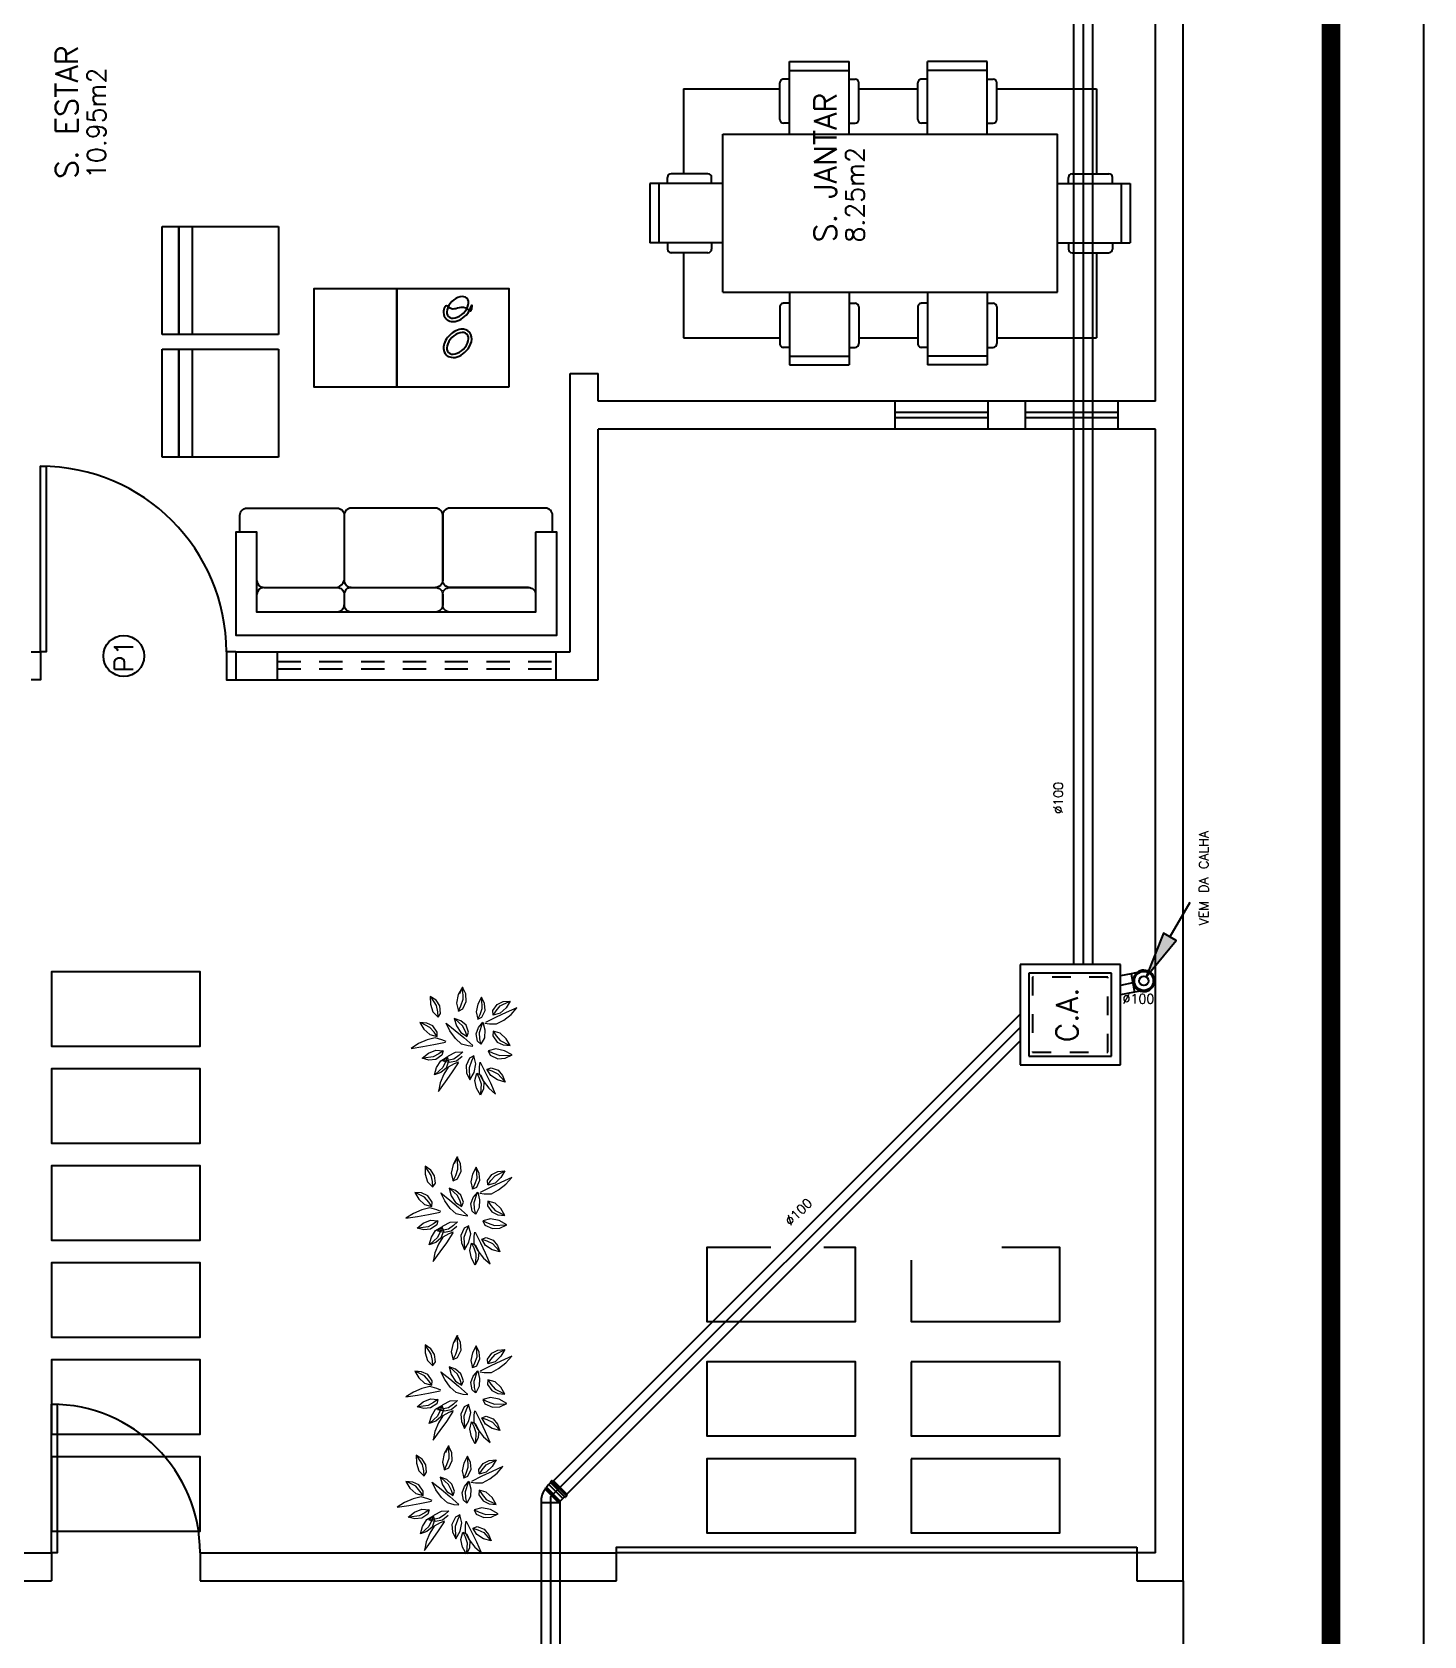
# Model space of a CAD drawing. Header units: millimetres. Extents: x -72 to 578, y 3 to 161.
# Drawn here: x 526.26 to 533.76, y 51.83 to 60.46 of the extents above; entities that cross this region are included whole.
import ezdxf
from ezdxf.enums import TextEntityAlignment as Align

# ---------------------------------------------------------------- set-up
doc = ezdxf.new("R2010")
doc.units = ezdxf.units.MM
doc.linetypes.add('HIDDEN', pattern=[0.375, 0.25, -0.125])
doc.linetypes.add('HIDDEN2', pattern=[0.1875, 0.125, -0.0625])
doc.layers.get('0').update_dxf_attribs({"color": 3})
for name, color, linetype in [('-HIDRO', 8, 'Continuous'), ('COTA', 7, 'Continuous'), ('COTAS', 7, 'Continuous'), ('COTAS01', 7, 'Continuous'), ('CTA', 5, 'Continuous'), ('HIDROGRAFIA', 4, 'Continuous'), ('LAY-OUT03', 6, 'Continuous'), ('LAY-OUT04', 4, 'Continuous'), ('LAYER2', 5, 'Continuous'), ('PONTOS_ELETRICOS', 2, 'Continuous'), ('Texto-Tubos', 7, 'Continuous'), ('TigreCad', 3, 'Continuous'), ('Tinterno', 9, 'Continuous'), ('txt_0', 7, 'Continuous')]:
    doc.layers.add(name, color=color, linetype=linetype)
doc.layers.add('E-Lay-9', color=9, linetype='Continuous', lineweight=9)
doc.styles.add('PADRAO_TXT', font='romans.shx')
doc.styles.add('R80', font='simplex.shx', dxfattribs={"height": 12})
doc.styles.add('TCTUBOS-TXT', font='txt.shx')

# ---------------------------------------------------------------- blocks, each defined once
blk = doc.blocks.new('sc_codp')
at = {"layer": 'txt_0', "style": 'PADRAO_TXT'}
blk.add_attdef('CODIGO_PORTA', text='', height=1, dxfattribs=at).set_placement((0, 0), align=Align.MIDDLE)
blk = doc.blocks.new('A$C118B4C87')
at = {"layer": 'COTAS01', "color": 8}
for p, q in [((0.7174, 1.4873), (0.1807, 1.4873)), ((0.1807, 1.0295), (0.1807, 1.4873)), ((1.4597, 1.4873), (1.1428, 1.4873)), ((2.4036, 1.4873), (1.8851, 1.4873)), ((2.4036, 1.0295), (2.4036, 1.4873)), ((0.1807, 0.1462), (0.1807, 0.604)), ((2.4036, 0.1462), (2.4036, 0.604)), ((0.7174, 0.1462), (0.1807, 0.1462)), ((1.4597, 0.1462), (1.1428, 0.1462)), ((2.4036, 0.1462), (1.8851, 0.1462))]:
    blk.add_line(p, q, dxfattribs=at)
blk.add_arc((1.1228, 0.1146), 0.02, 270, 0, dxfattribs=at)
at = {"layer": 'LAY-OUT03', "color": 8}
for p, q in [((0.77, 1.6335), (1.0902, 1.6335)), ((0.77, 1.2421), (0.77, 1.6335)), ((0.77, 1.5853), (1.0902, 1.5853)), ((1.0902, 1.2421), (1.0902, 1.6335)), ((1.8325, 1.6335), (1.5123, 1.6335)), ((1.5123, 1.2421), (1.5123, 1.6335)), ((1.8325, 1.5853), (1.5123, 1.5853)), ((1.8325, 1.2421), (1.8325, 1.6335)), ((0.7174, 1.3214), (0.7174, 1.5188)), ((0.77, 1.5389), (0.7374, 1.5389)), ((1.0902, 1.5389), (1.1228, 1.5389)), ((1.1428, 1.3214), (1.1428, 1.5188)), ((1.4597, 1.3214), (1.4597, 1.5188)), ((1.5123, 1.5389), (1.4797, 1.5389)), ((1.8325, 1.5389), (1.8651, 1.5389)), ((1.8851, 1.3214), (1.8851, 1.5188)), ((0.77, 1.3014), (0.7374, 1.3014)), ((1.0902, 1.3014), (1.1228, 1.3014)), ((1.5123, 1.3014), (1.4797, 1.3014)), ((1.8325, 1.3014), (1.8651, 1.3014)), ((0, 0.6566), (0, 0.9769)), ((0.3914, 0.9769), (0, 0.9769)), ((0.0481, 0.6566), (0.0481, 0.9769)), ((0.0946, 0.9769), (0.0946, 1.0094)), ((0.3121, 1.0295), (0.1146, 1.0295)), ((0.3321, 0.9769), (0.3321, 1.0094)), ((2.1928, 0.9769), (2.5842, 0.9769)), ((2.2521, 0.9769), (2.2521, 1.0094)), ((2.2721, 1.0295), (2.4696, 1.0295)), ((2.4896, 0.9769), (2.4896, 1.0094)), ((2.5361, 0.6566), (2.5361, 0.9769)), ((2.5842, 0.6566), (2.5842, 0.9769)), ((0.3914, 0.6566), (0, 0.6566)), ((0.0946, 0.6566), (0.0946, 0.624)), ((0.3321, 0.6566), (0.3321, 0.624)), ((2.1928, 0.6566), (2.5842, 0.6566)), ((2.2521, 0.6566), (2.2521, 0.624)), ((2.4896, 0.6566), (2.4896, 0.624)), ((0.3121, 0.604), (0.1146, 0.604)), ((2.2721, 0.604), (2.4696, 0.604)), ((0.77, 0.3914), (0.77, 0)), ((1.0902, 0.3914), (1.0902, 0)), ((1.5123, 0.3914), (1.5123, 0)), ((1.8325, 0.3914), (1.8325, 0)), ((0.7174, 0.3121), (0.7174, 0.1146)), ((0.77, 0.3321), (0.7374, 0.3321)), ((1.0902, 0.3321), (1.1228, 0.3321)), ((1.1428, 0.3121), (1.1428, 0.1146)), ((1.4597, 0.3121), (1.4597, 0.1146)), ((1.5123, 0.3321), (1.4797, 0.3321)), ((1.8325, 0.3321), (1.8651, 0.3321)), ((1.8851, 0.3121), (1.8851, 0.1146)), ((0.77, 0.0946), (0.7374, 0.0946)), ((1.0902, 0.0946), (1.1228, 0.0946)), ((1.5123, 0.0946), (1.4797, 0.0946)), ((1.8325, 0.0946), (1.8651, 0.0946)), ((0.77, 0.0481), (1.0902, 0.0481)), ((0.77, 0), (1.0902, 0)), ((1.8325, 0.0481), (1.5123, 0.0481)), ((1.8325, 0), (1.5123, 0))]:
    blk.add_line(p, q, dxfattribs=at)
for centre, start, end in [((0.7374, 1.5188), 90, 180), ((1.1228, 1.5188), 360, 90), ((1.4797, 1.5188), 90, 180), ((1.8651, 1.5188), 360, 90), ((0.7374, 1.3214), 180, 270), ((1.1228, 1.3214), 270, 0), ((1.4797, 1.3214), 180, 270), ((1.8651, 1.3214), 270, 0), ((0.1146, 1.0094), 90, 180), ((0.3121, 1.0094), 0, 90), ((2.2721, 1.0094), 90, 180), ((2.4696, 1.0094), 0, 90), ((0.1146, 0.624), 180, 270), ((0.3121, 0.624), 270, 360), ((2.2721, 0.624), 180, 270), ((2.4696, 0.624), 270, 360), ((0.7374, 0.3121), 90, 180), ((1.1228, 0.3121), 0, 90), ((1.4797, 0.3121), 90, 180), ((1.8651, 0.3121), 0, 90), ((0.7374, 0.1146), 180, 270), ((1.4797, 0.1146), 180, 270), ((1.8651, 0.1146), 270, 0)]:
    blk.add_arc(centre, 0.02, start, end, dxfattribs=at)
at = {"layer": 'LAY-OUT04', "color": 8}
for p, q in [((0.3914, 1.2421), (0.3914, 0.3914)), ((2.1928, 1.2421), (0.3914, 1.2421)), ((2.1928, 1.2421), (2.1928, 0.3914)), ((2.1928, 0.3914), (0.3914, 0.3914))]:
    blk.add_line(p, q, dxfattribs=at)
blk = doc.blocks.new('A$C429A2333')
at = {"layer": 'COTAS', "ltscale": 0.35, "rotation": 270}
blk.add_blockref('A$C118B4C87', (-1.4873, 2.4036), dxfattribs=at)
blk = doc.blocks.new('arb-pl48')
at = {"color": 8}
for p, q in [((-0.106, 0.447), (-0.088, 0.514)), ((-0.088, 0.514), (-0.039, 0.453)), ((-0.076, 0.404), (-0.088, 0.502)), ((0.059, 0.55), (0.01, 0.624)), ((0.01, 0.624), (0.028, 0.508)), ((0.028, 0.508), (0.047, 0.398)), ((0.095, 0.465), (0.059, 0.55)), ((0.201, 0.497), (0.147, 0.438)), ((0.268, 0.537), (0.201, 0.497)), ((0.219, 0.438), (0.264, 0.526)), ((0.262, 0.468), (0.268, 0.537)), ((-0.334, 0.335), (-0.42, 0.352)), ((-0.42, 0.352), (-0.325, 0.283)), ((-0.247, 0.3), (-0.334, 0.335)), ((-0.231, 0.328), (-0.255, 0.393)), ((-0.255, 0.393), (-0.18, 0.371)), ((-0.182, 0.31), (-0.248, 0.383)), ((-0.188, 0.276), (-0.231, 0.328)), ((-0.18, 0.371), (-0.113, 0.329)), ((-0.113, 0.329), (-0.075, 0.266)), ((-0.1, 0.379), (-0.106, 0.447)), ((-0.057, 0.318), (-0.1, 0.379)), ((-0.045, 0.349), (-0.076, 0.404)), ((-0.014, 0.306), (-0.045, 0.349)), ((-0.039, 0.453), (-0.008, 0.379)), ((-0.008, 0.379), (-0.014, 0.306)), ((0.047, 0.398), (0.071, 0.282)), ((0.114, 0.385), (0.095, 0.465)), ((0.095, 0.318), (0.114, 0.385)), ((0.147, 0.438), (0.127, 0.367)), ((0.127, 0.367), (0.171, 0.397)), ((0.128, 0.367), (0.172, 0.364)), ((0.171, 0.397), (0.219, 0.438)), ((0.172, 0.364), (0.233, 0.407)), ((0.233, 0.407), (0.262, 0.468)), ((0.374, 0.408), (0.321, 0.357)), ((0.321, 0.357), (0.375, 0.36)), ((0.322, 0.356), (0.359, 0.331)), ((0.359, 0.331), (0.433, 0.338)), ((0.45, 0.432), (0.374, 0.408)), ((0.375, 0.36), (0.436, 0.372)), ((0.433, 0.338), (0.489, 0.376)), ((0.436, 0.372), (0.519, 0.426)), ((0.528, 0.434), (0.45, 0.432)), ((0.489, 0.376), (0.528, 0.434)), ((-0.325, 0.283), (-0.234, 0.218)), ((-0.178, 0.257), (-0.247, 0.3)), ((-0.234, 0.218), (-0.135, 0.153)), ((-0.118, 0.251), (-0.188, 0.276)), ((-0.125, 0.283), (-0.182, 0.31)), ((-0.144, 0.197), (-0.178, 0.257)), ((-0.127, 0.153), (-0.144, 0.197)), ((-0.131, 0.241), (-0.118, 0.309)), ((-0.119, 0.174), (-0.131, 0.241)), ((-0.075, 0.266), (-0.125, 0.283)), ((-0.071, 0.117), (-0.119, 0.174)), ((-0.118, 0.309), (-0.064, 0.253)), ((-0.076, 0.265), (-0.118, 0.251)), ((-0.097, 0.201), (-0.117, 0.297)), ((-0.062, 0.149), (-0.097, 0.201)), ((-0.064, 0.253), (-0.028, 0.182)), ((-0.015, 0.306), (-0.057, 0.318)), ((-0.028, 0.182), (-0.026, 0.109)), ((0.053, 0.123), (0.109, 0.182)), ((0.077, 0.276), (0.095, 0.318)), ((0.109, 0.182), (0.184, 0.238)), ((0.189, 0.186), (0.118, 0.1)), ((0.234, 0.173), (0.167, 0.13)), ((0.184, 0.238), (0.262, 0.277)), ((0.262, 0.277), (0.189, 0.186)), ((0.309, 0.195), (0.234, 0.173)), ((0.236, 0.112), (0.302, 0.185)), ((0.286, 0.129), (0.309, 0.195)), ((0.461, 0.174), (0.382, 0.152)), ((0.546, 0.155), (0.461, 0.174)), ((-0.235, 0.072), (-0.304, 0.039)), ((-0.304, 0.039), (-0.229, -0.002)), ((-0.183, 0.047), (-0.291, 0.042)), ((-0.161, 0.078), (-0.235, 0.072)), ((-0.118, 0.024), (-0.183, 0.047)), ((-0.087, 0.043), (-0.161, 0.078)), ((-0.144, -0.021), (-0.065, 0.001)), ((-0.065, 0.001), (-0.118, 0.024)), ((-0.065, -0.001), (-0.087, 0.043)), ((-0.026, 0.109), (-0.062, 0.149)), ((0.03, 0.009), (0.036, 0.055)), ((0.036, 0.055), (0.053, 0.123)), ((0.118, 0.1), (0.039, 0.011)), ((0.167, 0.13), (0.129, 0.067)), ((0.129, 0.067), (0.179, 0.084)), ((0.13, 0.067), (0.172, 0.052)), ((0.172, 0.052), (0.242, 0.078)), ((0.179, 0.084), (0.236, 0.112)), ((0.242, 0.078), (0.286, 0.129)), ((0.382, 0.153), (0.404, 0.109)), ((0.382, 0.152), (0.435, 0.128)), ((0.404, 0.109), (0.478, 0.075)), ((0.435, 0.128), (0.5, 0.106)), ((0.478, 0.075), (0.552, 0.081)), ((0.5, 0.106), (0.608, 0.111)), ((0.621, 0.114), (0.546, 0.155)), ((0.621, 0.111), (0.552, 0.143)), ((0.552, 0.081), (0.621, 0.114)), ((-0.456, -0.066), (-0.387, -0.028)), ((-0.393, -0.096), (-0.456, -0.066)), ((-0.387, -0.149), (-0.445, -0.215)), ((-0.345, -0.073), (-0.444, -0.068)), ((-0.326, -0.101), (-0.393, -0.096)), ((-0.387, -0.028), (-0.31, -0.011)), ((-0.314, -0.092), (-0.387, -0.149)), ((-0.286, -0.052), (-0.345, -0.073)), ((-0.338, -0.168), (-0.237, -0.121)), ((-0.258, -0.07), (-0.326, -0.101)), ((-0.242, -0.053), (-0.314, -0.092)), ((-0.31, -0.011), (-0.238, -0.029)), ((-0.238, -0.029), (-0.286, -0.052)), ((-0.261, -0.169), (-0.198, -0.131)), ((-0.238, -0.03), (-0.258, -0.07)), ((-0.173, -0.054), (-0.242, -0.053)), ((-0.237, -0.121), (-0.131, -0.068)), ((-0.229, -0.002), (-0.144, -0.021)), ((-0.198, -0.131), (-0.215, -0.181)), ((-0.198, -0.132), (-0.183, -0.174)), ((-0.127, -0.06), (-0.173, -0.054)), ((-0.015, -0.142), (-0.059, -0.163)), ((-0.016, -0.142), (-0.039, -0.194)), ((0.006, -0.22), (-0.016, -0.142)), ((0.052, -0.07), (0.081, -0.036)), ((0.052, -0.071), (0.104, -0.06)), ((0.116, -0.106), (0.052, -0.071)), ((0.081, -0.036), (0.155, -0.023)), ((0.104, -0.06), (0.167, -0.056)), ((0.195, -0.11), (0.116, -0.106)), ((0.155, -0.023), (0.218, -0.046)), ((0.167, -0.056), (0.26, -0.086)), ((0.271, -0.091), (0.195, -0.11)), ((0.218, -0.046), (0.271, -0.091)), ((0.254, -0.157), (0.253, -0.227)), ((0.26, -0.111), (0.254, -0.157)), ((0.321, -0.221), (0.268, -0.116)), ((0.373, -0.022), (0.301, -0.04)), ((0.301, -0.04), (0.349, -0.063)), ((0.302, -0.041), (0.321, -0.081)), ((0.321, -0.081), (0.389, -0.112)), ((0.349, -0.063), (0.409, -0.084)), ((0.45, -0.039), (0.373, -0.022)), ((0.389, -0.112), (0.456, -0.107)), ((0.409, -0.084), (0.507, -0.079)), ((0.519, -0.077), (0.45, -0.039)), ((0.456, -0.107), (0.519, -0.077)), ((-0.445, -0.215), (-0.338, -0.168)), ((-0.326, -0.311), (-0.304, -0.236)), ((-0.26, -0.287), (-0.326, -0.311)), ((-0.243, -0.238), (-0.316, -0.304)), ((-0.304, -0.236), (-0.261, -0.169)), ((-0.209, -0.244), (-0.26, -0.287)), ((-0.215, -0.181), (-0.243, -0.238)), ((-0.183, -0.174), (-0.209, -0.244)), ((-0.059, -0.163), (-0.093, -0.238)), ((-0.093, -0.238), (-0.087, -0.311)), ((-0.087, -0.311), (-0.054, -0.381)), ((-0.039, -0.194), (-0.062, -0.259)), ((-0.062, -0.259), (-0.057, -0.368)), ((-0.054, -0.381), (-0.013, -0.305)), ((-0.013, -0.305), (0.006, -0.22)), ((0.045, -0.293), (0.039, -0.363)), ((0.088, -0.264), (0.043, -0.351)), ((0.073, -0.232), (0.045, -0.293)), ((0.134, -0.19), (0.073, -0.232)), ((0.136, -0.222), (0.088, -0.264)), ((0.106, -0.322), (0.16, -0.264)), ((0.179, -0.193), (0.134, -0.19)), ((0.18, -0.193), (0.136, -0.222)), ((0.16, -0.264), (0.18, -0.193)), ((0.253, -0.227), (0.292, -0.299)), ((0.292, -0.299), (0.349, -0.372)), ((0.368, -0.323), (0.321, -0.221)), ((0.361, -0.264), (0.341, -0.193)), ((0.341, -0.193), (0.385, -0.222)), ((0.342, -0.193), (0.386, -0.19)), ((0.415, -0.322), (0.361, -0.264)), ((0.385, -0.222), (0.433, -0.264)), ((0.386, -0.19), (0.447, -0.232)), ((0.433, -0.264), (0.477, -0.351)), ((0.447, -0.232), (0.476, -0.293)), ((0.476, -0.293), (0.482, -0.363)), ((0.039, -0.363), (0.106, -0.322)), ((0.349, -0.372), (0.415, -0.43)), ((0.415, -0.43), (0.368, -0.323)), ((0.482, -0.363), (0.415, -0.322))]:
    blk.add_line(p, q, dxfattribs=at)
blk = doc.blocks.new('A$C55E71383')
at = {"layer": 'E-Lay-9', "color": 0, "xscale": 0.5399999999999991, "yscale": 0.5399999999999991, "zscale": 0.5399999999999991, "rotation": 179.9999999999999}
blk.add_blockref('arb-pl48', (0, 0), dxfattribs=at)
blk = doc.blocks.new('_cxareia')
for p, q in [((40, 40), (-40, 40)), ((-40, 40), (-40, -40)), ((40, -40), (40, 40)), ((-40, -40), (40, -40))]:
    blk.add_line(p, q)
at = {"color": 1, "linetype": 'Continuous', "ltscale": 0.5}
for p, q in [((33, 33), (-33, 33)), ((-33, 33), (-33, -33)), ((33, -33), (33, 33)), ((-33, -33), (33, -33))]:
    blk.add_line(p, q, dxfattribs=at)
at = {"color": 1, "linetype": 'HIDDEN', "ltscale": 0.5}
for p, q in [((30, 30), (-30, 30)), ((-30, 30), (-30, -30)), ((30, -30), (30, 30)), ((-30, -30), (30, -30))]:
    blk.add_line(p, q, dxfattribs=at)
at = {"style": 'R80'}
blk.add_text('C.A.', height=17.28, dxfattribs=at).set_placement((-22, -6.1))
blk = doc.blocks.new('j4n100p')
at = {"layer": 'TigreCad'}
for p, q in [((-48.8, 23.1), (-58.1, 13.7)), ((9.8, 50.8), (9.9, 52.3)), ((9.8, 50.8), (9.8, 0)), ((9.8, -54.2), (9.8, 0)), ((12.9, 52.3), (9.9, 52.3)), ((9.9, 52.3), (9.9, 0)), ((13, 50.8), (12.9, 52.3)), ((12.9, 52.3), (12.9, 0)), ((19.2, 50.8), (13, 50.8)), ((13, 50.8), (13, 0)), ((13, -56), (13, 0)), ((21.4, 53), (19.2, 50.8)), ((41.1, 53), (21.4, 53)), ((21.4, 53), (21.4, -53)), ((41.4, 53.2), (41.1, 53)), ((41.1, 53), (41.1, -53)), ((53.5, 53.2), (41.4, 53.2)), ((41.4, 53.2), (41.4, -53.3)), ((54.7, 56.7), (54.5, 54.2)), ((65.1, 57.7), (55.7, 57.7)), ((55.7, 56.7), (55.7, -56.6)), ((65.1, 56.7), (65.1, -56.6)), ((66.1, 56.9), (66.9, 54)), ((72.3, 53.2), (67.9, 53.2)), ((72.3, 53.2), (72.3, -53.3)), ((19.1, -52.8), (13.7, -58.1)), ((21.4, -53), (21.2, -52.8)), ((41.1, -53), (21.4, -53)), ((41.4, -53.3), (41.1, -53)), ((53.5, -53.3), (41.4, -53.3)), ((54.7, -56.7), (54.5, -54.2)), ((65.1, -57.6), (55.7, -57.6)), ((66.1, -56.9), (66.9, -54)), ((72.3, -53.3), (67.9, -53.3))]:
    blk.add_line(p, q, dxfattribs=at)
for centre, radius, start, end in [((20.1, -45.8), 97.2, 96.09869, 135), ((53.5, 54.2), 1, 270, 355), ((55.7, 56.7), 1, 90, 175), ((65.1, 56.7), 1, 15, 90), ((67.9, 54.2), 1, 195, 270), ((20.1, -53.8), 1.5, 45, 135), ((53.5, -54.2), 1, 5, 90), ((55.7, -56.6), 1, 185, 270), ((65.1, -56.6), 1, 270, 345), ((67.9, -54.2), 1, 90, 165)]:
    blk.add_arc(centre, radius, start, end, dxfattribs=at)
at = {"layer": 'Tinterno'}
for p, q in [((13.7, -58.1), (-58.1, 13.7)), ((9.9, -54.3), (9.9, 0)), ((12.9, -53.3), (12.9, 0)), ((19.2, 50.8), (19.2, -52.7)), ((54.4, 53.2), (54.4, -53.3)), ((67.1, 53.2), (67.1, -53.3))]:
    blk.add_line(p, q, dxfattribs=at)
blk = doc.blocks.new('Tdesce')
at = {"layer": 'PONTOS_ELETRICOS'}
blk.add_hatch(color=256, dxfattribs=at).paths.add_polyline_path([(0.2749, -0.0405), (0.275, -0.0005), (0.2751, 0.0395), (0.025, 0)])
blk.add_lwpolyline([(0.4896, -0.0005), (0.275, -0.0005), (0.2751, 0.0395), (0.025, 0), (0.2749, -0.0405), (0.275, -0.0005)], dxfattribs=at)
blk.add_circle((0, 0), 0.025, dxfattribs=at)
blk = doc.blocks.new('j9n100s')
at = {"layer": 'TigreCad'}
for p, q in [((27.3, 50.8), (60, 50.8)), ((27.3, -50.8), (60, -50.8))]:
    blk.add_line(p, q, dxfattribs=at)
blk.add_circle((0, 0), 53.2, dxfattribs=at)
for start, end in [(61.78498, 298.21502), (298.21502, 61.78498)]:
    blk.add_arc((0, 0), 57.7, start, end, dxfattribs=at)
at = {"layer": 'Tinterno'}
blk.add_line((60, -50.8), (60, 50.8), dxfattribs=at)
blk.add_circle((0, 0), 51, dxfattribs=at)
blk = doc.blocks.new('HIDRO BAIXA')
at = {"layer": '-HIDRO'}
for p, q in [((583.1513, 96.1253), (583.1513, 111.6253)), ((583.0013, 102.4753), (583.0013, 107.9753)), ((579.8513, 101.1253), (579.8513, 102.6253)), ((579.8513, 102.6253), (580.0013, 102.6253)), ((580.0013, 102.4753), (580.0013, 102.6253)), ((581.6013, 102.4753), (580.0013, 102.4753)), ((581.6013, 102.3253), (581.6013, 102.4753)), ((582.1013, 102.4753), (581.6013, 102.4753)), ((582.1013, 102.4153), (581.6013, 102.4153)), ((582.3013, 102.4753), (582.1013, 102.4753)), ((582.1013, 102.3253), (582.1013, 102.4753)), ((582.3013, 102.3253), (582.3013, 102.4753)), ((582.8013, 102.4753), (582.3013, 102.4753)), ((582.8013, 102.4153), (582.3013, 102.4153)), ((583.0013, 102.4753), (582.8013, 102.4753)), ((582.8013, 102.3253), (582.8013, 102.4753)), ((580.0013, 100.9753), (580.0013, 102.3253)), ((581.6013, 102.3253), (580.0013, 102.3253)), ((582.1013, 102.3853), (581.6013, 102.3853)), ((582.1013, 102.3253), (581.6013, 102.3253)), ((582.3013, 102.3253), (582.1013, 102.3253)), ((582.8013, 102.3853), (582.3013, 102.3853)), ((582.8013, 102.3253), (582.3013, 102.3253)), ((583.0013, 102.3253), (582.8013, 102.3253)), ((583.0013, 96.2753), (583.0013, 102.3253)), ((578.0513, 101.1253), (578.2763, 101.1253)), ((578.0513, 101.1253), (578.0513, 100.9753)), ((578.2763, 100.9753), (578.2763, 101.1253)), ((578.2763, 101.1253), (579.7763, 101.1253)), ((579.4513, 101.1253), (579.8513, 101.1253)), ((579.7763, 101.1253), (579.8513, 101.1253)), ((579.7763, 100.9753), (579.7763, 101.1253)), ((578.0513, 100.9753), (578.4513, 100.9753)), ((578.0513, 100.9753), (578.2763, 100.9753)), ((578.2763, 100.9753), (579.7763, 100.9753)), ((579.7763, 100.9753), (580.0013, 100.9753)), ((572.3013, 96.2753), (577.0596, 96.2753)), ((576.9596, 96.2753), (577.0596, 96.2753)), ((577.0596, 96.2753), (577.0596, 96.1253)), ((577.8596, 96.2753), (580.1013, 96.2753)), ((577.8596, 96.2753), (577.8596, 96.1253)), ((580.1013, 96.1253), (580.1013, 96.2753)), ((583.0013, 96.2753), (582.9013, 96.2753)), ((582.9013, 96.2753), (582.9013, 96.1253)), ((572.1513, 96.1253), (577.0596, 96.1253)), ((576.9596, 96.1253), (577.0596, 96.1253)), ((577.8596, 96.1253), (580.1013, 96.1253)), ((582.9013, 96.1253), (583.1513, 96.1253))]:
    blk.add_line(p, q, dxfattribs=at)
at = {"layer": '-HIDRO', "color": 8}
for p, q in [((577.6559, 102.835), (577.6559, 103.4164)), ((577.6559, 103.4164), (577.8169, 103.4164)), ((577.7454, 103.4164), (577.7454, 102.835)), ((577.8169, 103.4164), (578.282, 103.4164)), ((578.282, 103.4164), (578.282, 102.835)), ((577.8169, 102.835), (577.6559, 102.835)), ((578.282, 102.835), (577.8169, 102.835)), ((577.6559, 102.1745), (577.6559, 102.7559)), ((577.6559, 102.7559), (577.8169, 102.7559)), ((577.7454, 102.7559), (577.7454, 102.1745)), ((577.8169, 102.7559), (578.282, 102.7559)), ((578.282, 102.7559), (578.282, 102.1745)), ((577.8169, 102.1745), (577.6559, 102.1745)), ((578.282, 102.1745), (577.8169, 102.1745))]:
    blk.add_line(p, q, dxfattribs=at)
at = {"layer": '-HIDRO', "linetype": 'HIDDEN2'}
for p, q in [((578.2763, 101.0739), (579.7763, 101.0739)), ((578.2763, 101.0353), (579.7763, 101.0353))]:
    blk.add_line(p, q, dxfattribs=at)
at = {"layer": '-HIDRO', "color": 8, "ltscale": 0.5}
blk.add_line((583.1513, 96.1253), (583.1513, 93.6253), dxfattribs=at)
at = {"layer": '-HIDRO', "color": 8}
for points in [[(577.7454, 102.835), (577.7454, 103.4164), (577.8169, 103.4164), (577.8169, 102.835)], [(578.918, 102.5526), (578.918, 103.0807), (578.4726, 103.0807), (578.4726, 102.5526)], [(579.5234, 102.5526), (579.5234, 103.0807), (578.918, 103.0807), (578.918, 102.5526)], [(577.7454, 102.1745), (577.7454, 102.7559), (577.8169, 102.7559), (577.8169, 102.1745)], [(579.6653, 101.7703), (579.6653, 101.3405), (578.1653, 101.3405), (578.1653, 101.7703), (578.0513, 101.7703), (578.0513, 101.2155), (579.7793, 101.2155), (579.7793, 101.7703), (579.6653, 101.7703)], [(579.1653, 101.4346), (579.1653, 101.3785)]]:
    blk.add_lwpolyline(points, close=True, dxfattribs=at)
at = {"layer": '-HIDRO'}
for points in [[(577.0013, 101.1253), (577.0013, 102.1253), (577.0313, 102.1253), (577.0313, 101.1253)], [(577.0596, 96.2753), (577.0596, 97.0753), (577.0896, 97.0753), (577.0896, 96.2753)]]:
    blk.add_lwpolyline(points, close=True, dxfattribs=at)
at = {"layer": '-HIDRO', "color": 8}
for points in [[(578.0741, 101.7703), (578.0741, 101.8615, -0.414214), (578.1121, 101.8995), (578.5972, 101.8995, -0.414214), (578.6352, 101.8615), (578.6352, 101.5106, 0.414214), (578.6732, 101.4726), (579.1273, 101.4726, -0.414214), (579.1653, 101.4346, -0.414214), (579.2033, 101.4726, -0.414214), (579.1653, 101.5106, -0.414214), (579.1273, 101.4726)], [(579.1653, 101.8615), (579.1653, 101.5106), (579.1653, 101.8615, 0.414214), (579.1273, 101.8995), (578.6732, 101.8995, 0.414214), (578.6352, 101.8615)], [(579.7565, 101.7703), (579.7565, 101.8615, 0.414214), (579.7185, 101.8995), (579.2033, 101.8995, 0.414214), (579.1653, 101.8615)], [(578.2033, 101.4726), (578.5972, 101.4726, -0.414214), (578.6352, 101.4346)], [(578.6732, 101.4726, 0.414214), (578.6352, 101.4346), (578.6352, 101.3785)], [(579.6273, 101.4726), (579.2033, 101.4726), (579.6273, 101.4726, -0.414214), (579.6653, 101.4346)], [(578.6732, 101.3405, -0.414214), (578.6352, 101.3785, -0.414214), (578.5972, 101.3405)], [(579.2033, 101.3405, -0.414214), (579.1653, 101.3785, -0.414214), (579.1273, 101.3405)]]:
    blk.add_lwpolyline(points, format="xyb", dxfattribs=at)
at = {"layer": '-HIDRO'}
for points in [[(576.9513, 101.1253), (577.0013, 101.1253), (577.0013, 100.9753), (576.9513, 100.9753)], [(578.0513, 101.1253), (578.0013, 101.1253), (578.0013, 100.9753), (578.0513, 100.9753)]]:
    blk.add_lwpolyline(points, dxfattribs=at)
at = {"layer": '-HIDRO', "color": 8, "linetype": 'Continuous'}
for points in [[(577.8596, 99.4031), (577.0596, 99.4031), (577.0596, 99.0031), (577.8596, 99.0031), (577.8596, 99.4031), (577.6896, 99.4031)], [(577.8596, 98.881), (577.0596, 98.881), (577.0596, 98.481), (577.8596, 98.481), (577.8596, 98.881), (577.6896, 98.881)], [(577.8596, 98.3588), (577.0596, 98.3588), (577.0596, 97.9588), (577.8596, 97.9588), (577.8596, 98.3588), (577.6896, 98.3588)], [(580.9322, 97.9202), (580.5875, 97.9202), (580.5875, 97.5202), (581.3875, 97.5202), (581.3875, 97.9202), (581.2175, 97.9202)], [(581.6875, 97.8507), (581.6875, 97.5202), (582.4875, 97.5202), (582.4875, 97.9202), (582.175, 97.9202)], [(577.8596, 97.8367), (577.0596, 97.8367), (577.0596, 97.4367), (577.8596, 97.4367), (577.8596, 97.8367), (577.6896, 97.8367)], [(577.8596, 97.3145), (577.0596, 97.3145), (577.0596, 96.9145), (577.8596, 96.9145), (577.8596, 97.3145), (577.6896, 97.3145)], [(581.3875, 97.3046), (580.5875, 97.3046), (580.5875, 96.9046), (581.3875, 96.9046), (581.3875, 97.3046), (581.2175, 97.3046)], [(577.8596, 96.7923), (577.0596, 96.7923), (577.0596, 96.3923), (577.8596, 96.3923), (577.8596, 96.7923), (577.6896, 96.7923)], [(581.3875, 96.7825), (580.5875, 96.7825), (580.5875, 96.3825), (581.3875, 96.3825), (581.3875, 96.7825), (581.2175, 96.7825)]]:
    blk.add_lwpolyline(points, dxfattribs=at)
for points in [[(581.6875, 97.3046), (581.6875, 96.9046), (582.4875, 96.9046), (582.4875, 97.3046)], [(581.6875, 96.7825), (581.6875, 96.3825), (582.4875, 96.3825), (582.4875, 96.7825)]]:
    blk.add_lwpolyline(points, close=True, dxfattribs=at)
at = {"layer": '-HIDRO', "ltscale": 0.05}
blk.add_lwpolyline([(582.9013, 96.3053), (582.9013, 96.2753), (580.1013, 96.2753), (580.1013, 96.3053)], close=True, dxfattribs=at)
at = {"layer": '-HIDRO'}
blk.add_circle((577.4489, 101.1037), 0.11, dxfattribs=at)
for centre, radius in [((577.0013, 101.1253), 1), ((577.0596, 96.2753), 0.8)]:
    blk.add_arc(centre, radius, 0, 90, dxfattribs=at)
at = {"layer": '-HIDRO', "color": 8}
for centre, radius, start, end in [((578.2033, 101.5106), 0.038, 180, 270), ((578.2033, 101.4346), 0.038, 90, 180), ((578.585, 101.5228), 0.0517, 283.68358, 346.31642)]:
    blk.add_arc(centre, radius, start, end, dxfattribs=at)
at = {"layer": '-HIDRO', "color": 8, "extrusion": (0, 0, -1)}
for centre in [(579.2459, 102.9805), (579.2459, 102.7869)]:
    blk.add_ellipse(centre, major_axis=(0.0493, 0.0493), ratio=0.629629, start_param=3.141593, end_param=9.424778, dxfattribs=at)
at = {"layer": '-HIDRO', "color": 8}
for points in [[(579.1839, 102.9185), (579.1751, 102.9274), (579.1704, 102.9397), (579.1687, 102.9756), (579.1802, 103.0002), (579.2156, 102.962), (579.2394, 102.9763), (579.2809, 102.9811), (579.2996, 102.9756), (579.3221, 102.9484), (579.3243, 103.0066), (579.316, 102.9712), (579.3058, 102.9538), (579.2701, 102.9159), (579.2387, 102.9002), (579.2005, 102.9069), (579.1911, 102.9114), (579.1839, 102.9185)], [(579.1839, 102.7249), (579.1751, 102.7338), (579.1704, 102.7461), (579.1687, 102.782), (579.1802, 102.8066), (579.2156, 102.8456), (579.2394, 102.8599), (579.2809, 102.8647), (579.2996, 102.8592), (579.3221, 102.832), (579.3243, 102.813), (579.316, 102.7776), (579.3058, 102.7602), (579.2701, 102.7223), (579.2387, 102.7066), (579.2005, 102.7133), (579.1911, 102.7178), (579.1839, 102.7249)]]:
    blk.add_open_spline(points, degree=3, knots=[0, 0, 0, 0, 0.519046, 0.519046, 1.493507, 1.493507, 2.470493, 2.470493, 3.20228, 3.20228, 3.934067, 3.934067, 4.665854, 4.665854, 5.866303, 5.866303, 6.283185, 6.283185, 6.283185, 6.283185], dxfattribs=at)
at = {"layer": 'CTA'}
for p, q in [((582.6121, 110.3501), (582.6121, 99.4427)), ((582.88, 99.3433), (582.813, 99.3305)), ((579.7457, 96.5763), (582.273, 99.1036)), ((579.7457, 96.5763), (579.7457, 93.6253))]:
    blk.add_line(p, q, dxfattribs=at)
at = {"layer": 'TigreCad'}
for p, q in [((582.5613, 110.3501), (582.5613, 99.4427)), ((582.6629, 110.3501), (582.6629, 99.4427)), ((582.8705, 99.3932), (582.813, 99.3823)), ((582.8896, 99.2935), (582.813, 99.2788)), ((582.273, 99.1755), (579.7609, 96.6634)), ((582.273, 99.0318), (579.8328, 96.5915)), ((579.6949, 96.5449), (579.6949, 93.6253)), ((579.7965, 96.5449), (579.7965, 93.6253))]:
    blk.add_line(p, q, dxfattribs=at)
at = {"layer": '-HIDRO', "rotation": 270}
for name, p in [('A$C429A2333', (580.4615, 102.8167)), ('A$C55E71383', (579.333, 98.986)), ('A$C55E71383', (579.3047, 98.0713)), ('A$C55E71383', (579.3047, 97.1094)), ('A$C55E71383', (579.2576, 96.5154))]:
    blk.add_blockref(name, p, dxfattribs=at)
at = {"layer": '-HIDRO', "xscale": 0.1, "yscale": 0.1, "zscale": 0.1, "rotation": 90.09999999999997}
blk.add_blockref('sc_codp', (577.4489, 101.1037), dxfattribs=at).add_auto_attribs({'CODIGO_PORTA': 'P1'})
at = {"layer": 'CTA', "rotation": 59.61415153210848}
blk.add_blockref('Tdesce', (582.939, 99.3546), dxfattribs=at)
at = {"layer": 'HIDROGRAFIA', "xscale": 0.006750000000465661, "yscale": 0.006750000000465661, "zscale": 0.006750000000465661, "rotation": 90}
blk.add_blockref('_cxareia', (582.543, 99.1727), dxfattribs=at)
at = {"layer": 'TigreCad'}
for name, p, xscale, yscale, zscale, rotation in [('j9n100s', (582.939, 99.3546), 0.0009999999999999998, 0.0009999999999999998, 0.0009999999999999998, 190.8222860779352), ('j4n100p', (579.7457, 96.5763), 0.001, 0.001, 0.001, 44.99999999997917)]:
    blk.add_blockref(name, p, dxfattribs=dict(at, xscale=xscale, yscale=yscale, zscale=zscale, rotation=rotation))
at = {"layer": '-HIDRO', "style": 'PADRAO_TXT'}
for s, height, p in [('S. ESTAR', 0.12, (577.2022, 103.6715)), ('10.95m2', 0.1, (577.3522, 103.6715)), ('S. JANTAR', 0.12, (581.2844, 103.3296)), ('8.25m2', 0.1, (581.4344, 103.3296))]:
    blk.add_text(s, height=height, rotation=90, dxfattribs=at).set_placement(p)
at = {"layer": 'Texto-Tubos', "style": 'TCTUBOS-TXT'}
for s, rotation, p in [('%%C100', 90, (582.5034, 100.3397)), ('VEM DA CALHA', 90, (583.2864, 99.9083)), ('%%C100', 45, (581.0984, 98.0932))]:
    blk.add_text(s, height=0.05, rotation=rotation, dxfattribs=at).set_placement(p, align=Align.CENTER)
blk.add_text('%%C100', height=0.05, dxfattribs=at).set_placement((582.91, 99.2332), align=Align.CENTER)

msp = doc.modelspace()

# ---------------------------------------------------------------- linework, layer by layer
at = {"layer": 'COTA'}
msp.add_lwpolyline([(492.955, 40.1476), (533.755, 40.1476), (533.755, 69.8476), (492.955, 69.8476)], close=True, dxfattribs=at)
at = {"layer": 'COTA', "const_width": 0.1}
msp.add_lwpolyline([(493.455, 40.6476), (533.255, 40.6476), (533.255, 69.3476), (493.455, 69.3476)], close=True, dxfattribs=at)
at = {"layer": 'LAYER2'}
msp.add_line((533.255, 40.6476), (533.255, 54.3976), dxfattribs=at)

# ---------------------------------------------------------------- block references
at = {"layer": 'TigreCad'}
msp.add_blockref('HIDRO BAIXA', (-50.6915, -44.0007), dxfattribs=at)

doc.saveas('drawing.dxf')
